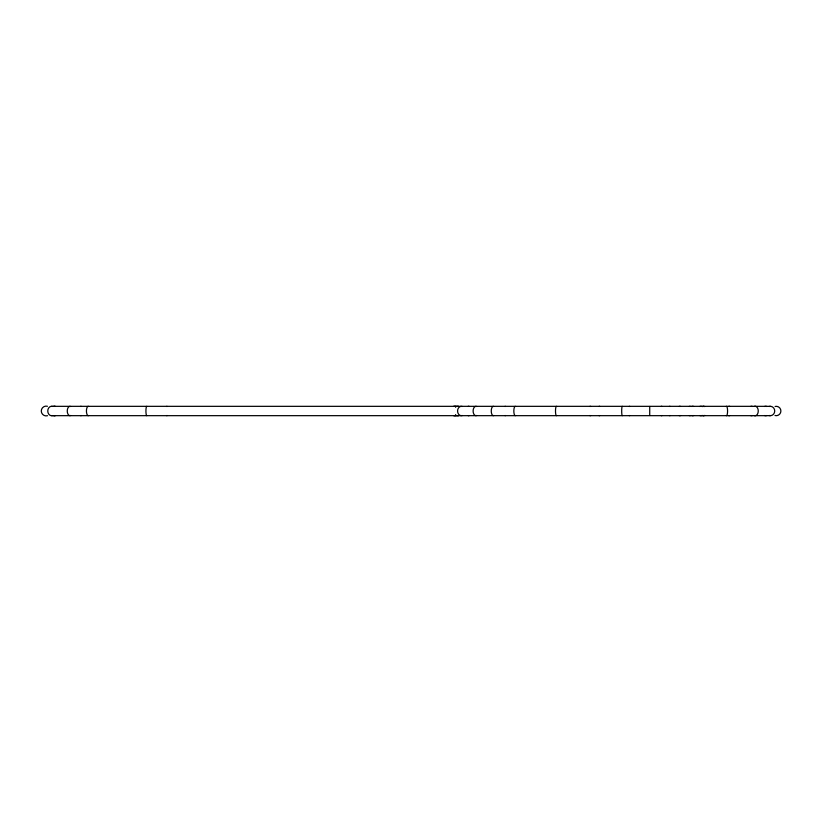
<?xml version="1.0" encoding="UTF-8"?>
<svg xmlns="http://www.w3.org/2000/svg" width="822" height="822" viewBox="0 0 822 822"><rect width="100%" height="100%" fill="white"/><g stroke="black" fill="none" stroke-linecap="round" stroke-linejoin="round"><path stroke-width="1.23" d="M649.719 415.5L649.719 406.469M455.573 407.26L455.933 406.469M455.943 415.5L455.552 414.627M51.622 406.335L770.399 406.335M51.704 415.665L770.306 415.665M505.068 406.479A4.685 0.545 -90 0 1 505.335 406.448M505.355 415.521A4.685 0.545 -90 0 1 505.078 415.552M469.167 415.542A4.706 2.045 90 0 1 468.139 415.572M468.088 406.458A4.706 2.045 90 0 1 469.126 406.428M456.57 406.376A4.809 3.987 -90 0 1 458.666 406.345M458.748 415.624A4.809 3.987 -90 0 1 456.652 415.655M453.58 406.335A4.86 4.829 -90 0 1 456.148 406.304M456.251 415.665A4.86 4.829 -90 0 1 453.682 415.696M462.293 415.531A4.696 3.74 -90 0 1 457.577 411.051A4.696 3.74 -90 0 1 462.221 406.448M476.688 415.521A4.675 2.836 90 0 1 473.112 411.051A4.675 2.836 90 0 1 476.626 406.458M493.858 415.511A4.675 2.055 -90 0 1 491.258 411.051A4.675 2.055 -90 0 1 493.817 406.469M515.641 415.511A4.665 1.428 -90 0 1 513.832 411.051A4.665 1.428 -90 0 1 515.61 406.469M556.648 415.511A4.665 0.914 -90 0 1 555.497 411.051A4.665 0.914 -90 0 1 556.638 406.469M622.398 415.5A4.665 0.555 90 0 1 621.689 411.051A4.665 0.555 90 0 1 622.388 406.469M726.227 406.438A4.696 1.079 -90 0 1 727.573 411.051A4.696 1.079 -90 0 1 726.206 415.531M754.257 406.345A4.809 3.206 -90 0 1 758.264 411.051A4.809 3.206 -90 0 1 754.185 415.624M769.3 406.448A4.685 4.377 -90 0 1 774.725 411.051A4.685 4.377 -90 0 1 769.207 415.521M775.115 406.458A4.675 4.644 -90 0 1 780.89 411.051A4.675 4.644 -90 0 1 775.012 415.511M764.655 406.458A4.685 4.141 -90 0 1 766.731 406.479M766.638 415.542A4.685 4.141 -90 0 1 764.573 415.521M750.722 406.448A4.696 3.35 -90 0 1 752.407 406.469M752.336 415.552A4.696 3.35 -90 0 1 750.65 415.531M728.672 406.438A4.706 2.045 -90 0 1 729.71 406.458M729.669 415.562A4.706 2.045 -90 0 1 728.631 415.542M703.046 406.469A4.665 1.017 -90 0 1 703.55 406.489M703.529 415.531A4.665 1.017 -90 0 1 703.026 415.511M167.041 415.511A4.665 0.617 90 0 1 166.732 415.531M166.722 406.489A4.665 0.617 90 0 1 167.03 406.469M81.234 415.511A4.675 1.192 90 0 1 80.638 415.531M80.618 406.489A4.675 1.192 90 0 1 81.214 406.469M55.29 415.665A4.85 3.185 90 0 1 53.594 415.696M53.533 406.335A4.85 3.185 90 0 1 55.218 406.304M47.553 415.716A4.911 4.901 -90 0 1 41.285 411.051A4.911 4.901 -90 0 1 47.45 406.263M52.711 415.583A4.757 3.894 -90 0 1 47.768 411.051A4.757 3.894 -90 0 1 52.629 406.397M70.651 415.511A4.675 2.692 90 0 1 67.26 411.051A4.675 2.692 90 0 1 70.6 406.469M88.714 415.521A4.685 1.808 -90 0 1 86.433 411.051A4.685 1.808 -90 0 1 88.673 406.448M146.984 415.511A4.675 0.843 -90 0 1 145.926 411.051A4.675 0.843 -90 0 1 146.963 406.469M629.364 406.489A4.675 0.76 -90 0 1 629.744 406.469M629.765 415.511A4.675 0.76 -90 0 1 629.385 415.531M661.135 406.479A4.685 1.685 -90 0 1 661.977 406.458M662.008 415.521A4.685 1.685 -90 0 1 661.165 415.542M679.157 406.479A4.675 2.702 -90 0 1 680.503 406.458M680.565 415.521A4.675 2.702 -90 0 1 679.208 415.542M691.692 406.469A4.696 3.678 -90 0 1 693.552 406.438M693.624 415.531A4.696 3.678 -90 0 1 691.775 415.562M699.748 406.479A4.685 4.377 -90 0 1 701.947 406.448M702.029 415.521A4.685 4.377 -90 0 1 699.83 415.552M702.296 406.561A6.021 5.662 -90 0 1 704.865 406.52M704.968 415.439A6.021 5.662 -90 0 1 702.399 415.48M690.501 415.521A4.685 2.25 90 0 1 689.37 415.552M689.329 406.479A4.685 2.25 90 0 1 690.459 406.448M669.519 406.479A4.685 1.079 -90 0 1 670.064 406.458M670.084 415.521A4.685 1.079 -90 0 1 669.54 415.542M599.69 415.552A4.696 1.223 90 0 1 599.074 415.531M599.094 406.448A4.696 1.223 90 0 1 599.711 406.469M590.71 415.531A4.665 1.921 90 0 1 589.754 415.5M589.785 406.469A4.665 1.921 90 0 1 590.741 406.5"/></g></svg>
